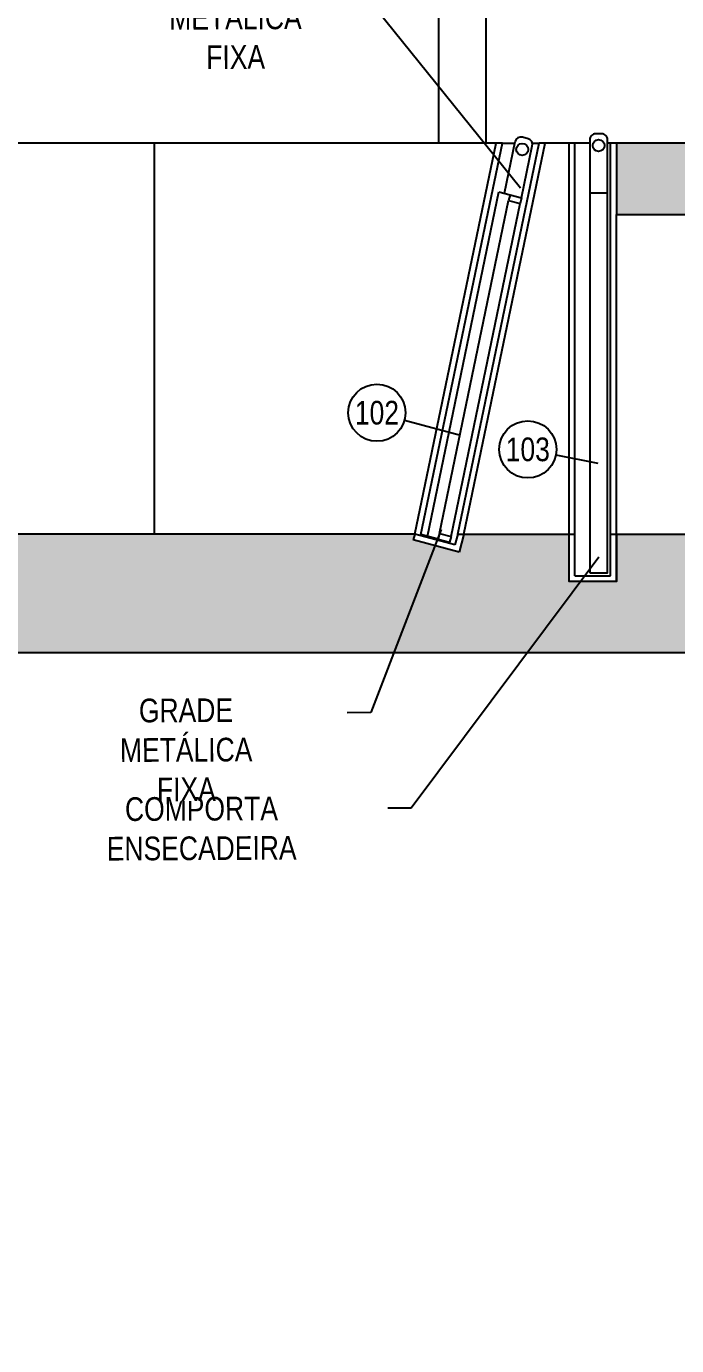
# Model space of a CAD drawing. Header units: feet. Extents: x 0 to 285115, y 0 to 9111421.
# Drawn here: x 285094.28 to 285097.02, y 9111352.63 to 9111358.2 of the extents above; entities that cross this region are included whole.
import ezdxf
from ezdxf import colors
from ezdxf.entities.mleader import LeaderData, LeaderLine
from ezdxf.enums import TextEntityAlignment as Align
from ezdxf.math import Vec2, Vec3

# ---------------------------------------------------------------- set-up
doc = ezdxf.new("R2010")
doc.units = ezdxf.units.FT
doc.header["$MEASUREMENT"] = 0
doc.layers.get('0').update_dxf_attribs({"linetype": 'CONTINUOUS'})
doc.layers.get('DEFPOINTS').update_dxf_attribs({"linetype": 'CONTINUOUS'})
for name, color, linetype in [('02', 7, 'CONTINUOUS'), ('H-SA-CONTORNO', 2, 'CONTINUOUS'), ('H-SA-DIM', 1, 'CONTINUOUS'), ('H-SA-ESTRUTURA (CORTE)', 5, 'CONTINUOUS'), ('H-SA-HTC CONCRETO', 253, 'CONTINUOUS'), ('H-SA-TEXTO', 2, 'CONTINUOUS'), ('INDIC', 2, 'CONTINUOUS'), ('Left View-H-SA-EQUIP', 1, 'CONTINUOUS')]:
    doc.layers.add(name, color=color, linetype=linetype)
doc.styles.add('EGC_Arial_2.0mm', font='arial.ttf', dxfattribs={"width": 0.8, "height": 2})
doc.styles.get("Standard").update_dxf_attribs({"font": 'arial.ttf'})
doc.dimstyles.new('Copy of EGC_2.0mm', dxfattribs={"dimtxt": 0.1, "dimasz": 0.04, "dimexe": 0.04, "dimexo": 0.04, "dimgap": 0.04, "dimtad": 1, "dimzin": 1, "dimdsep": 46, "dimtxsty": 'Standard', "dimblk": 'ARCHTICK', "dimcen": 0, "dimclrd": 1, "dimclre": 1, "dimclrt": 2, "dimazin": 0, "dimtfac": 1, "dimtix": 1, "dimtmove": 1, "dimatfit": 3, "dimldrblk": 'NONE', "dimfxl": 0.002, "dimtolj": 1, "dimtzin": 0, "dimlwd": -1, "dimarcsym": 0})

# ---------------------------------------------------------------- blocks, each defined once
blk = doc.blocks.new('_None')
blk = doc.blocks.new('_ArchTick')
at = {"color": 0, "linetype": 'ByBlock', "const_width": 0.15}
blk.add_lwpolyline([(-0.5, -0.5), (0.5, 0.5)], dxfattribs=at)
blk = doc.blocks.new('*D1262')
at = {"layer": 'DEFPOINTS', "color": 0, "transparency": 16777216}
for p in [(285096.7676, 9111356.0589), (285098.0676, 9111356.0589), (285098.0676, 9111356.0589), (285098.3675, 9111355.7463), (285099.1443, 9111353.2093)]:
    blk.add_point(p, dxfattribs=at)
at = {"layer": 'H-SA-DIM', "color": 1, "lineweight": -2, "transparency": 16777216}
blk.add_line((285098.1076, 9111356.0589), (285098.5408, 9111356.0589), dxfattribs=at)
at = {"layer": 'H-SA-DIM', "color": 1, "transparency": 16777216}
blk.add_arc((285098.0676, 9111356.0589), 0.4332, 290.6982, 360, dxfattribs=at)
at = {"layer": 'H-SA-DIM', "color": 1, "transparency": 16777216, "xscale": 0.04, "yscale": 0.04, "zscale": 0.04}
for p, rotation in [((285098.5008, 9111356.0589), 89.99999999261215), ((285098.2207, 9111355.6537), 200.6981561975381)]:
    blk.add_blockref('_ArchTick', p, dxfattribs=dict(at, rotation=rotation))
at = {"layer": 'H-SA-DIM', "color": 2, "transparency": 16777216, "insert": (285098.3491, 9111355.8644), "char_height": 0.1, "attachment_point": 5, "rotation": 55.3491}
blk.add_mtext('\\A1;69°', dxfattribs=at)

msp = doc.modelspace()

# ---------------------------------------------------------------- hatches: boundary and pattern name
at = {"layer": 'H-SA-HTC CONCRETO'}
h = msp.add_hatch(color=256, dxfattribs=at)
h.dxf.hatch_style = 1
h.paths.add_polyline_path([(285099.4276, 9111357.6793), (285099.3776, 9111357.6793), (285099.3776, 9111357.7093), (285098.0676, 9111357.7093), (285098.0676, 9111358.7093), (285097.7676, 9111358.7093), (285097.7676, 9111357.7093), (285096.7676, 9111357.7093), (285096.7676, 9111357.4093), (285097.7676, 9111357.4093), (285097.7676, 9111357.1919), (285098.0676, 9111357.1919), (285098.0676, 9111357.4093), (285099.4276, 9111357.4093)])
h.paths.add_polyline_path([(285098.0676, 9111361.7093), (285097.7676, 9111361.7093), (285097.7676, 9111360.2093), (285098.0676, 9111360.2093)])
h.paths.add_polyline_path([(285098.0676, 9111363.8782), (285098.0676, 9111364.9406), (285097.7676, 9111364.9406), (285097.7676, 9111364.599), (285097.2176, 9111364.599), (285097.2176, 9111365.4529), (285097.0676, 9111365.4529), (285097.0676, 9111364.4282), (285097.7676, 9111364.4282), (285097.7676, 9111363.8782), (285097.7676, 9111362.7093), (285098.0676, 9111362.7093)])
h.paths.add_polyline_path([(285102.5676, 9111363.7282), (285106.0676, 9111363.7282), (285106.0676, 9111364.4282), (285102.5676, 9111364.4282), (285102.2676, 9111364.4282), (285101.4679, 9111363.7282), (285102.2676, 9111363.7282), (285102.2676, 9111357.7093), (285102.5676, 9111357.7093)])
h.paths.add_polyline_path([(285101.4676, 9111363.7282), (285102.2676, 9111364.4282), (285098.0676, 9111364.4282), (285098.0676, 9111363.7282), (285101.4676, 9111363.7282)])
h.paths.add_polyline_path([(285106.3676, 9111364.4282), (285107.0676, 9111364.4282), (285107.0676, 9111365.4529), (285106.9176, 9111365.4529), (285106.9176, 9111364.599), (285106.3676, 9111364.599), (285106.3676, 9111364.9406), (285106.0676, 9111364.9406), (285106.0676, 9111363.8782), (285106.0676, 9111362.8495), (285106.3676, 9111362.6802), (285106.3676, 9111363.8782)])
h.paths.add_polyline_path([(285106.3676, 9111362.6802), (285106.0676, 9111362.8495), (285106.0676, 9111362.7093), (285106.3676, 9111362.7093)], flags=17)
h.paths.add_polyline_path([(285102.3992, 9111364.9717), (285102.2995, 9111364.9745), (285102.2995, 9111364.4465), (285102.3992, 9111364.4465)])
h.paths.add_polyline_path([(285101.8357, 9111364.9745), (285101.736, 9111364.9717), (285101.736, 9111364.4465), (285101.8357, 9111364.4465)])
h.paths.add_polyline_path([(285102.5676, 9111357.0593), (285102.5678, 9111357.7093), (285101.9676, 9111357.7093), (285101.9676, 9111357.1593), (285102.2676, 9111357.1593), (285102.2676, 9111356.0093), (285102.4064, 9111356.0093), (285102.4064, 9111356.0943), (285102.4289, 9111356.0943), (285102.4289, 9111356.0093), (285102.5676, 9111356.0093)])
h.paths.add_polyline_path([(285100.9676, 9111357.3704), (285100.9676, 9111357.7093), (285100.2786, 9111357.7093), (285100.2766, 9111357.6793), (285100.2276, 9111357.6793), (285100.2276, 9111357.4093), (285100.6676, 9111357.4093), (285100.6676, 9111357.1593), (285100.9676, 9111357.1593)])
h.paths.add_polyline_path([(285098.0676, 9111357.7245), (285097.7676, 9111357.1919)], flags=17)
h.paths.add_polyline_path([(285098.0676, 9111357.1919), (285097.7676, 9111357.1919), (285097.7676, 9111357.0593), (285098.0676, 9111357.0593)])
h.paths.add_polyline_path([(285110.9676, 9111357.6593), (285110.6676, 9111357.6593), (285110.6676, 9111356.1093), (285110.9676, 9111356.1092)])
h.paths.add_polyline_path([(285108.6676, 9111357.6593), (285108.3676, 9111357.6593), (285108.3676, 9111356.1093), (285108.6676, 9111356.1093)])
h.paths.add_polyline_path([(285108.6676, 9111355.3093), (285108.3676, 9111355.3093), (285108.3676, 9111354.6093), (285108.6676, 9111354.6093)], flags=17)
h.paths.add_polyline_path([(285110.9676, 9111354.5596), (285110.9676, 9111355.3093), (285110.6676, 9111355.3093), (285110.6676, 9111354.8593), (285108.6676, 9111354.8593), (285108.6676, 9111354.6093), (285108.3676, 9111354.6093), (285108.3676, 9111354.5596)])
h = msp.add_hatch(color=256, dxfattribs=at)
h.dxf.hatch_style = 1
h.paths.add_polyline_path([(285102.5676, 9111354.6593), (285106.3676, 9111354.6593), (285106.3676, 9111355.4093), (285106.2289, 9111355.4093), (285106.2289, 9111355.3243), (285106.2064, 9111355.3243), (285106.2064, 9111355.4093), (285106.0676, 9111355.4093), (285106.0676, 9111354.9593), (285102.5676, 9111354.9593), (285102.5676, 9111355.4093), (285102.4289, 9111355.4093), (285102.4289, 9111355.3243), (285102.4064, 9111355.3243), (285102.4064, 9111355.4093), (285102.2676, 9111355.4093), (285102.2676, 9111353.2093), (285099.1443, 9111353.2093), (285098.0676, 9111356.0589), (285096.7676, 9111356.0589), (285096.7676, 9111355.8589), (285096.5676, 9111355.8589), (285096.5676, 9111356.0589), (285096.124, 9111356.059), (285096.1036, 9111355.9831), (285095.9104, 9111356.0348), (285095.9169, 9111356.059), (285089.5512, 9111356.058), (285089.5512, 9111355.058), (285090.0512, 9111355.058), (285090.0512, 9111355.558), (285097.8605, 9111355.5589), (285098.9372, 9111352.7093), (285103.0676, 9111352.7093), (285103.0676, 9111353.2093), (285102.5676, 9111353.2093)])
h.paths.add_polyline_path([(285106.3676, 9111357.1093), (285106.3676, 9111358.7093), (285106.0676, 9111358.7093), (285106.0676, 9111357.1093), (285106.0676, 9111356.0093), (285106.2064, 9111356.0093), (285106.2064, 9111356.0943), (285106.2289, 9111356.0943), (285106.2289, 9111356.0093), (285106.3676, 9111356.0093)])

# ---------------------------------------------------------------- linework, layer by layer
at = {"layer": '02', "color": 1}
for p, q in [((285095.9169, 9111356.059), (285096.2606, 9111357.7093)), ((285095.9424, 9111356.0573), (285096.2864, 9111357.7093)), ((285096.0981, 9111356.059), (285096.4417, 9111357.7093)), ((285096.124, 9111356.059), (285096.4676, 9111357.7093)), ((285096.2864, 9111357.7093), (285096.2606, 9111357.7093)), ((285096.2864, 9111357.7093), (285096.3382, 9111357.7093)), ((285096.295, 9111357.4982), (285096.3403, 9111357.7173)), ((285096.3675, 9111357.4788), (285096.4128, 9111357.6979)), ((285096.3951, 9111357.7285), (285096.371, 9111357.735)), ((285096.4131, 9111357.7093), (285096.4417, 9111357.7093)), ((285096.6551, 9111357.7093), (285096.4417, 9111357.7093)), ((285096.5676, 9111356.0589), (285096.5676, 9111357.7093)), ((285096.5926, 9111356.0589), (285096.5926, 9111357.7093)), ((285096.7676, 9111357.7093), (285096.7301, 9111357.7093)), ((285096.7426, 9111356.0589), (285096.7426, 9111357.7093)), ((285095.9703, 9111356.0499), (285096.2709, 9111357.5047)), ((285096.2709, 9111357.5047), (285096.3192, 9111357.4918)), ((285096.3192, 9111357.4918), (285096.3127, 9111357.4676)), ((285096.3192, 9111357.4918), (285096.3675, 9111357.4788)), ((285096.3675, 9111357.4788), (285096.361, 9111357.4547)), ((285096.6551, 9111357.4999), (285096.7301, 9111357.4999)), ((285096.0213, 9111356.0621), (285096.3127, 9111357.4676)), ((285096.0696, 9111356.0491), (285096.361, 9111357.4547)), ((285096.3127, 9111357.4676), (285096.361, 9111357.4547)), ((285096.7676, 9111355.8589), (285096.7676, 9111357.4093)), ((285095.9169, 9111356.059), (285095.9104, 9111356.0348)), ((285096.1036, 9111355.9831), (285095.9104, 9111356.0348)), ((285096.0859, 9111356.0137), (285095.9169, 9111356.059)), ((285096.0148, 9111356.0379), (285095.9424, 9111356.0573)), ((285096.0213, 9111356.0621), (285096.0148, 9111356.0379)), ((285096.0148, 9111356.0379), (285096.0631, 9111356.025)), ((285096.0213, 9111356.0621), (285096.0696, 9111356.0491)), ((285096.0696, 9111356.0491), (285096.0631, 9111356.025)), ((285096.0981, 9111356.059), (285096.0859, 9111356.0137)), ((285096.0981, 9111356.059), (285096.124, 9111356.059)), ((285096.124, 9111356.059), (285096.1036, 9111355.9831)), ((285096.5926, 9111355.8839), (285096.5926, 9111356.0589)), ((285096.7426, 9111355.8839), (285096.7426, 9111356.0589))]:
    msp.add_line(p, q, dxfattribs=at)
msp.add_lwpolyline([(285096.6551, 9111355.8956), (285096.7301, 9111355.8956), (285096.7301, 9111357.7249, 0.414214), (285096.7051, 9111357.7499), (285096.6801, 9111357.7499, 0.414214), (285096.6551, 9111357.7249)], format="xyb", close=True, dxfattribs=at)
for points in [[(285096.5676, 9111356.0589), (285096.5926, 9111356.0589)], [(285096.7426, 9111356.0589), (285096.7676, 9111356.0589), (285096.7676, 9111355.8589), (285096.5676, 9111355.8589), (285096.5676, 9111356.0589)], [(285096.5926, 9111355.8839), (285096.7426, 9111355.8839)]]:
    msp.add_lwpolyline(points, dxfattribs=at)
for centre in [(285096.3701, 9111357.6834), (285096.6926, 9111357.6999)]:
    msp.add_circle(centre, 0.025, dxfattribs=at)
for centre, start, end in [((285096.3645, 9111357.7108), 75, 165), ((285096.3886, 9111357.7043), 345, 75)]:
    msp.add_arc(centre, 0.025, start, end, dxfattribs=at)
at = {"layer": 'H-SA-ESTRUTURA (CORTE)'}
for p, q in [((285096.7676, 9111357.7093), (285096.7676, 9111357.4093)), ((285097.7676, 9111357.7093), (285096.7676, 9111357.7093)), ((285096.7676, 9111357.4093), (285097.7676, 9111357.4093)), ((285095.9169, 9111356.059), (285089.5502, 9111356.058)), ((285096.7676, 9111356.0589), (285098.0676, 9111356.0589)), ((285097.8609, 9111355.558), (285090.0512, 9111355.558))]:
    msp.add_line(p, q, dxfattribs=at)
at = {"layer": 'INDIC', "color": 1, "linetype": 'Continuous'}
for p, q in [((285095.8736, 9111356.5408), (285096.1093, 9111356.4776)), ((285096.512, 9111356.3941), (285096.6886, 9111356.3595))]:
    msp.add_line(p, q, dxfattribs=at)
for centre in [(285095.757, 9111356.5721), (285096.3936, 9111356.4173)]:
    msp.add_circle(centre, 0.1207, dxfattribs=at)

# ---------------------------------------------------------------- texts
at = {"layer": 'INDIC', "color": 2, "style": 'EGC_Arial_2.0mm', "width": 0.8}
for s, p in [('102', (285095.757, 9111356.5721)), ('103', (285096.3936, 9111356.4173))]:
    msp.add_text(s, height=0.1, dxfattribs=at).set_placement(p, align=Align.MIDDLE_CENTER)

# ---------------------------------------------------------------- next in the draw order: leaders
at = {"layer": 'H-SA-TEXTO'}
ml = msp.add_multileader_mtext('Standard', dxfattribs=at)
ml.set_content('GRADE METÁLICA FIXA', color=2, style='EGC_Arial_2.0mm')
ml.set_leader_properties(color=1, linetype='ByLayer', lineweight=-1)
ml.set_arrow_properties(name='NONE')
ml.build(insert=Vec2(0, 0))
ml.multileader.update_dxf_attribs({"text_left_attachment_type": 2, "text_right_attachment_type": 2, "dogleg_length": 1.9819, "arrow_head_size": 0.075, "scale": 0.05})
ctx = ml.context
ctx.base_point, ctx.scale, ctx.char_height, ctx.arrow_head_size, ctx.landing_gap_size, ctx.plane_origin, ctx.plane_x_axis, ctx.plane_y_axis = Vec3(285094.6944, 9111358.3068), 0.05, 0.1, 0.075, 0.05, Vec3(285171.7171, 9111357.4507), Vec3(0.999987, 0.005007), Vec3(-0.005007, 0.999987)
ctx.left_attachment, ctx.right_attachment, ctx.text_align_type = 2, 2, 1
notes = []
notes.append((ctx, [(1, (1, 1, 0), (285095.7237, 9111358.3119), (-0.999987, -0.005007), 0.0991, [(0, [(285096.3625, 9111357.5199)], 0, [])])]))
ctx.mtext.insert, ctx.mtext.text_direction, ctx.mtext.rotation, ctx.mtext.width, ctx.mtext.alignment, ctx.mtext.flow_direction = Vec3(285095.1588, 9111358.4568), Vec3(0.999987, 0.005007), 0.005007, 0.966137, 2, 5
ctx.mtext.has_bg_fill, ctx.mtext.bg_color, ctx.mtext.bg_scale_factor, ctx.mtext.bg_transparency, ctx.mtext.use_window_bg_color = 1, -1073741824, 1, 0, 1
ml = msp.add_multileader_mtext('Standard', dxfattribs=at)
ml.set_content('COMPORTA ENSECADEIRA ', color=2, style='EGC_Arial_2.0mm')
ml.set_leader_properties(color=1, linetype='ByLayer', lineweight=-1)
ml.set_arrow_properties(name='NONE')
ml.build(insert=Vec2(0, 0))
ml.multileader.update_dxf_attribs({"text_left_attachment_type": 2, "text_right_attachment_type": 2, "dogleg_length": 1.9819, "arrow_head_size": 0.075, "scale": 0.05})
ctx = ml.context
ctx.base_point, ctx.scale, ctx.char_height, ctx.arrow_head_size, ctx.landing_gap_size, ctx.plane_origin, ctx.plane_x_axis, ctx.plane_y_axis = Vec3(285094.2303, 9111354.8944), 0.05, 0.1, 0.075, 0.05, Vec3(285172.156, 9111352.5211), Vec3(0.999987, 0.005007), Vec3(-0.005007, 0.999987)
ctx.left_attachment, ctx.right_attachment, ctx.text_align_type = 2, 2, 1
notes.append((ctx, [(1, (1, 1, 0), (285095.9019, 9111354.9028), (-0.999987, -0.005007), 0.0991, [(0, [(285096.6931, 9111355.9615)], 0, [])])]))
ctx.mtext.insert, ctx.mtext.text_direction, ctx.mtext.rotation, ctx.mtext.width, ctx.mtext.defined_height, ctx.mtext.alignment, ctx.mtext.flow_direction = Vec3(285095.0163, 9111354.9501), Vec3(0.999987, 0.005007), 0.005007, 1.552493, 0.8915, 2, 5
ctx.mtext.has_bg_fill, ctx.mtext.bg_color, ctx.mtext.bg_scale_factor, ctx.mtext.bg_transparency, ctx.mtext.use_window_bg_color = 1, -1073741824, 1, 0, 1
for ctx, leaders in notes:
    for number, flags, end, landing, length, lines in leaders:
        leader = LeaderData()
        leader.index, (leader.has_last_leader_line, leader.has_dogleg_vector, leader.attachment_direction) = number, flags
        leader.last_leader_point, leader.dogleg_vector, leader.dogleg_length = Vec3(end), Vec3(landing), length
        for number, points, colour, breaks in lines:
            line = LeaderLine()
            line.index, line.vertices, line.color, line.breaks = number, Vec3.list(points), colors.encode_raw_color(colour), breaks
            leader.lines.append(line)
        ctx.leaders.append(leader)

# ---------------------------------------------------------------- next in the draw order: linework, layer by layer
at = {"layer": 'Left View-H-SA-EQUIP', "linetype": 'ByBlock', "lineweight": -2}
for p, q in [((285096.0176, 9111357.7093), (285096.0176, 9111363.7282)), ((285096.2176, 9111357.7093), (285096.2176, 9111363.4282))]:
    msp.add_line(p, q, dxfattribs=at)

# ---------------------------------------------------------------- next in the draw order: leaders
at = {"layer": 'H-SA-TEXTO'}
ml = msp.add_multileader_mtext('Standard', dxfattribs=at)
ml.set_content('GRADE METÁLICA FIXA', color=2, style='EGC_Arial_2.0mm')
ml.set_leader_properties(color=1, linetype='ByLayer', lineweight=-1)
ml.set_arrow_properties(name='NONE')
ml.build(insert=Vec2(0, 0))
ml.multileader.update_dxf_attribs({"text_left_attachment_type": 2, "text_right_attachment_type": 2, "dogleg_length": 1.9819, "arrow_head_size": 0.075, "scale": 0.05})
ctx = ml.context
ctx.base_point, ctx.scale, ctx.char_height, ctx.arrow_head_size, ctx.landing_gap_size, ctx.plane_origin, ctx.plane_x_axis, ctx.plane_y_axis = Vec3(285094.2707, 9111355.2987), 0.05, 0.1, 0.075, 0.05, Vec3(285171.9848, 9111352.9243), Vec3(0.999987, 0.005007), Vec3(-0.005007, 0.999987)
ctx.left_attachment, ctx.right_attachment, ctx.text_align_type = 2, 2, 1
notes = []
notes.append((ctx, [(1, (1, 1, 0), (285095.7308, 9111355.306), (-0.999987, -0.005007), 0.0991, [(0, [(285096.0286, 9111356.0796)], 0, [])])]))
ctx.mtext.insert, ctx.mtext.text_direction, ctx.mtext.rotation, ctx.mtext.width, ctx.mtext.defined_height, ctx.mtext.alignment, ctx.mtext.flow_direction = Vec3(285094.9509, 9111355.3656), Vec3(0.999987, 0.005007), 0.005007, 1.516341, 0.8915, 2, 5
ctx.mtext.has_bg_fill, ctx.mtext.bg_color, ctx.mtext.bg_scale_factor, ctx.mtext.bg_transparency, ctx.mtext.use_window_bg_color = 1, -1073741824, 1, 0, 1
for ctx, leaders in notes:
    for number, flags, end, landing, length, lines in leaders:
        leader = LeaderData()
        leader.index, (leader.has_last_leader_line, leader.has_dogleg_vector, leader.attachment_direction) = number, flags
        leader.last_leader_point, leader.dogleg_vector, leader.dogleg_length = Vec3(end), Vec3(landing), length
        for number, points, colour, breaks in lines:
            line = LeaderLine()
            line.index, line.vertices, line.color, line.breaks = number, Vec3.list(points), colors.encode_raw_color(colour), breaks
            leader.lines.append(line)
        ctx.leaders.append(leader)

# ---------------------------------------------------------------- next in the draw order: leaders
ml = msp.add_multileader_mtext('Standard', dxfattribs=at)
ml.set_content('SALA DE BOMBAS', color=2, style='EGC_Arial_2.0mm')
ml.set_leader_properties(color=1, linetype='ByLayer', lineweight=-1)
ml.set_arrow_properties(name='NONE')
ml.build(insert=Vec2(0, 0))
ml.multileader.update_dxf_attribs({"text_left_attachment_type": 2, "text_right_attachment_type": 2, "dogleg_length": 1.9819, "arrow_head_size": 0.075, "scale": 0.05})
ctx = ml.context
ctx.base_point, ctx.scale, ctx.char_height, ctx.arrow_head_size, ctx.landing_gap_size, ctx.plane_origin, ctx.plane_x_axis, ctx.plane_y_axis = Vec3(285099.1204, 9111361.4975), 0.05, 0.1, 0.075, 0.05, Vec3(285474.7954, 9111423.7151), Vec3(0.999987, 0.005007), Vec3(-0.005007, 0.999987)
ctx.left_attachment, ctx.right_attachment, ctx.text_align_type = 2, 2, 1
notes = []
notes.append((ctx, [(0, (0, 0, 0), (0, 0), (1, 0), 1, [])]))
ctx.mtext.insert, ctx.mtext.text_direction, ctx.mtext.rotation, ctx.mtext.width, ctx.mtext.defined_height, ctx.mtext.alignment, ctx.mtext.flow_direction = Vec3(285099.6554, 9111361.5519), Vec3(0.999987, 0.005007), 0.005007, 1.068665, 0.1888, 2, 5
ctx.mtext.has_bg_fill, ctx.mtext.bg_color, ctx.mtext.bg_scale_factor, ctx.mtext.bg_transparency, ctx.mtext.use_window_bg_color = 1, -1073741824, 1, 0, 1
for ctx, leaders in notes:
    for number, flags, end, landing, length, lines in leaders:
        leader = LeaderData()
        leader.index, (leader.has_last_leader_line, leader.has_dogleg_vector, leader.attachment_direction) = number, flags
        leader.last_leader_point, leader.dogleg_vector, leader.dogleg_length = Vec3(end), Vec3(landing), length
        for number, points, colour, breaks in lines:
            line = LeaderLine()
            line.index, line.vertices, line.color, line.breaks = number, Vec3.list(points), colors.encode_raw_color(colour), breaks
            leader.lines.append(line)
        ctx.leaders.append(leader)

# ---------------------------------------------------------------- next in the draw order: linework, layer by layer
at = {"layer": 'H-SA-CONTORNO', "ltscale": 0.75}
for points in [[(285096.2606, 9111357.7093), (285086.4946, 9111357.7093), (285086.4946, 9111357.4093)], [(285094.8176, 9111357.7093), (285094.8176, 9111356.0588)]]:
    msp.add_lwpolyline(points, dxfattribs=at)
at = {"layer": 'H-SA-ESTRUTURA (CORTE)'}
msp.add_lwpolyline([(285096.124, 9111356.059), (285096.5676, 9111356.0589)], dxfattribs=at)

# ---------------------------------------------------------------- next in the draw order: dimensions: what is measured, and where the dimension line sits
at = {"layer": 'H-SA-DIM'}
dim = msp.add_angular_dim_2l(base=(285098.3675, 9111355.7463), line1=((285096.7676, 9111356.0589), (285098.0676, 9111356.0589)), line2=((285098.0676, 9111356.0589), (285099.1443, 9111353.2093)), text='69°', dimstyle='Copy of EGC_2.0mm', override={"dimadec": 1}, dxfattribs=at)
dim.commit()
dim.dimension.update_dxf_attribs({"geometry": '*D1262', "text_midpoint": (285098.3491, 9111355.8644)})

doc.saveas('drawing.dxf')
